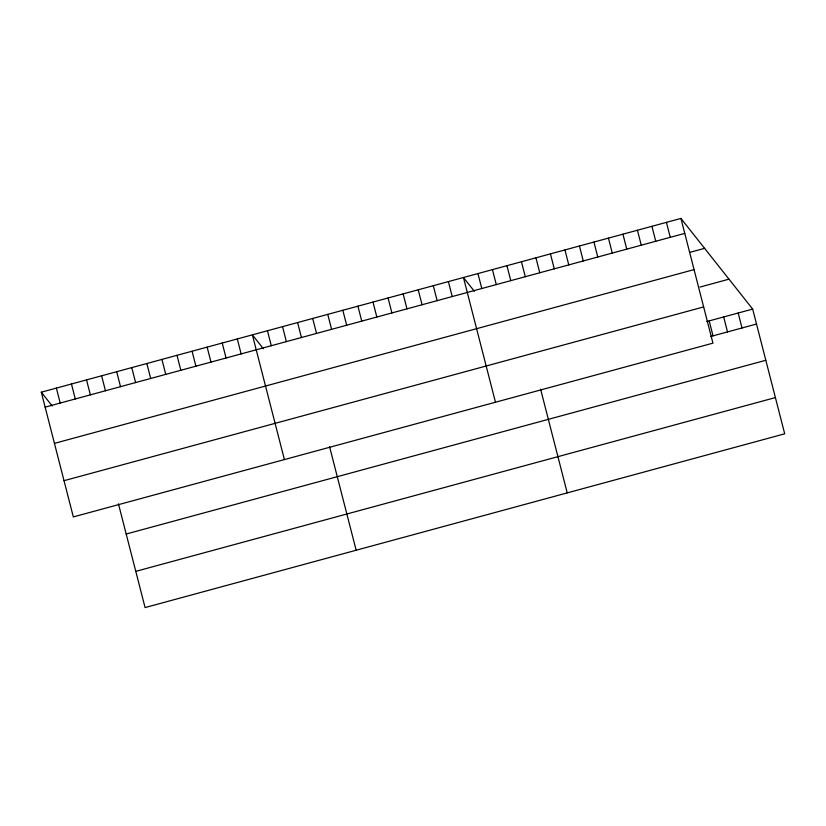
<?xml version="1.0" encoding="UTF-8"?>
<svg xmlns="http://www.w3.org/2000/svg" width="826" height="826" viewBox="0 0 826 826"><rect width="100%" height="100%" fill="white"/><g stroke="black" fill="none" stroke-linecap="round" stroke-linejoin="round"><path stroke-width="1.24" d="M680.923 218.425L712.941 343.151L73.328 516.921L41.3 392.185L680.923 218.425L752.672 309.079L784.7 433.815L145.077 607.575L118.448 503.839M45.141 407.146L684.764 233.386M690.102 252.281L704.599 248.347M54.444 443.376L694.067 269.606M700.004 287.045L728.997 279.167M64.025 480.691L703.649 306.931M706.767 321.551L752.672 309.079M710.608 336.512L756.513 324.04M126.192 534.03L765.816 360.27M135.774 571.355L775.397 397.585M474.382 291.31L463.448 277.505L495.476 402.231M263.308 348.655L252.374 334.85L284.402 459.576M41.3 392.185L52.224 406M738.176 313.023L742.016 327.984M723.679 316.957L727.52 331.918M709.183 320.901L713.024 335.862M666.427 222.37L670.268 237.33M651.92 226.303L655.761 241.264M637.424 230.248L641.265 245.208M622.928 234.181L626.769 249.142M608.432 238.115L612.273 253.076M593.935 242.059L597.776 257.02M579.439 245.993L583.28 260.954M564.932 249.937L568.773 264.898M550.436 253.871L554.277 268.832M535.94 257.815L539.781 272.776M521.443 261.749L525.284 276.71M540.596 389.16L567.225 492.895M506.947 265.693L510.788 280.654M492.451 269.627L496.292 284.588M477.944 273.571L481.785 288.532M448.373 281.604L452.214 296.565M433.299 285.693L437.14 300.664M418.224 289.792L422.065 304.753M403.14 293.891L406.981 308.852M388.065 297.99L391.906 312.951M372.991 302.079L376.832 317.039M357.916 306.178L361.757 321.138M342.831 310.277L346.672 325.238M327.757 314.365L331.598 329.326M312.682 318.464L316.523 333.425M329.522 446.505L356.151 550.23M297.608 322.563L301.449 337.524M282.533 326.652L286.374 341.613M267.448 330.751L271.289 345.712M237.299 338.939L241.14 353.91M222.225 343.038L226.066 357.999M207.14 347.137L210.981 362.098M192.066 351.236L195.907 366.197M176.991 355.325L180.832 370.285M161.917 359.424L165.758 374.385M146.842 363.523L150.683 378.484M131.757 367.611L135.598 382.572M116.683 371.71L120.524 386.671M101.608 375.809L105.449 390.77M86.534 379.898L90.375 394.859M71.449 383.997L75.29 398.958M56.374 388.096L60.215 403.057"/></g></svg>
